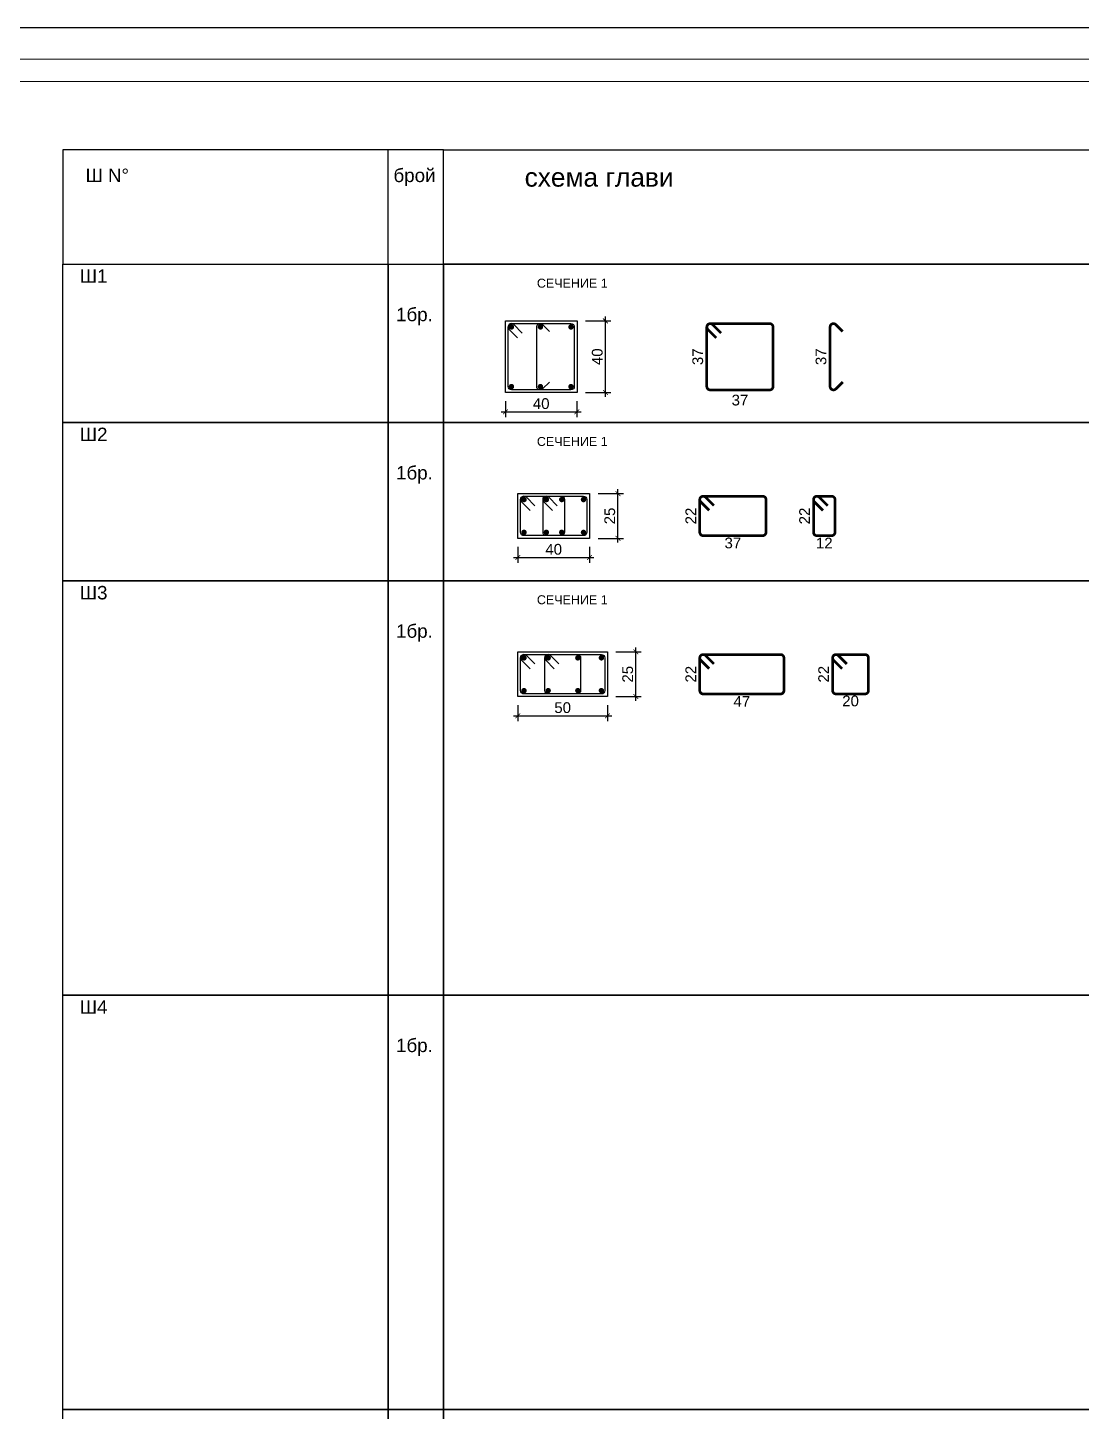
# Model space of a CAD drawing. Header units: millimetres. Extents: x 879 to 91735, y -13728 to 454.
# Drawn here: x 9086 to 10263, y -12273 to -10728 of the extents above; entities that cross this region are included whole.
import ezdxf
from ezdxf.enums import TextEntityAlignment as Align

# ---------------------------------------------------------------- set-up
doc = ezdxf.new("R2010")
doc.units = ezdxf.units.MM
for name, color, linetype, lineweight in [('0_txt', 7, 'Continuous', 18), ('1K_text-koloni', 3, 'Continuous', 35), ('TABLICA', 40, 'Continuous', 30)]:
    doc.layers.add(name, color=color, linetype=linetype, lineweight=lineweight)
for name, color, linetype in [('1K_SHA', 134, 'Continuous'), ('k_arm', 40, 'Continuous'), ('k_dim gredi', 2, 'Continuous'), ('k_dim_arm', 54, 'Continuous'), ('k_nadpisi', 8, 'Continuous'), ('k_sechenia', 3, 'Continuous')]:
    doc.layers.add(name, color=color, linetype=linetype)
doc.styles.add('ARIAL', font='ARIAL.TTF')
doc.styles.get("Standard").update_dxf_attribs({"font": 'TAHOMA.TTF'})
doc.styles.add('Z1', font='ARIAL.TTF')
doc.dimstyles.new('k_armx0.5', dxfattribs={"dimscale": 5, "dimtxt": 2.4, "dimasz": 1.125, "dimexe": 1.25, "dimexo": 1.2, "dimgap": 0.8, "dimtad": 1, "dimdec": 1, "dimlfac": 0.5, "dimrnd": 0.5, "dimtxsty": 'Standard', "dimblk": 'ARCHTICK', "dimcen": 2.5, "dimse1": 1, "dimse2": 1, "dimsd1": 1, "dimsd2": 1, "dimclrd": 9, "dimclre": 8, "dimclrt": 256, "dimadec": 1, "dimazin": 0, "dimtfac": 1, "dimtdec": 1, "dimtix": 1, "dimtofl": 0, "dimtmove": 2, "dimatfit": 3, "dimfxl": 0, "dimarcsym": 0})
doc.dimstyles.new('k_x0.5', dxfattribs={"dimscale": 4.8, "dimtxt": 2.5, "dimasz": 1.125, "dimexe": 1.25, "dimexo": 2, "dimtad": 1, "dimdec": 1, "dimlfac": 0.5, "dimrnd": 0.5, "dimtxsty": 'Standard', "dimblk": 'ARCHTICK', "dimcen": 2.5, "dimdle": 1, "dimclrd": 8, "dimclre": 9, "dimclrt": 256, "dimadec": 1, "dimazin": 0, "dimtfac": 1, "dimtdec": 1, "dimtix": 1, "dimtmove": 2, "dimatfit": 3, "dimfxl": 0, "dimarcsym": 0})

# ---------------------------------------------------------------- blocks, each defined once
blk = doc.blocks.new('_ARCHTICK')
at = {"color": 0, "linetype": 'ByBlock', "const_width": 0.15}
blk.add_lwpolyline([(-0.5, -0.5), (0.5, 0.5)], dxfattribs=at)
blk = doc.blocks.new('*D940')
at = {"layer": 'Defpoints', "color": 0}
for p in [(9619.6, -11135.9), (9699.6, -11135.9), (9699.6, -11157.4)]:
    blk.add_point(p, dxfattribs=at)
at = {"layer": 'k_dim gredi', "color": 9, "lineweight": -2}
for p, q in [((9619.6, -11145.5), (9619.6, -11163.4)), ((9699.6, -11145.5), (9699.6, -11163.4))]:
    blk.add_line(p, q, dxfattribs=at)
at = {"layer": 'k_dim gredi', "color": 8, "lineweight": -2}
blk.add_line((9614.8, -11157.4), (9704.4, -11157.4), dxfattribs=at)
at = {"layer": 'k_dim gredi', "color": 8, "lineweight": -2, "xscale": 5.399999999999999, "yscale": 5.399999999999999, "zscale": 5.399999999999999, "rotation": 180}
blk.add_blockref('_ARCHTICK', (9619.6, -11157.4), dxfattribs=at)
at = {"layer": 'k_dim gredi', "color": 8, "lineweight": -2, "xscale": 5.399999999999999, "yscale": 5.399999999999999, "zscale": 5.399999999999999}
blk.add_blockref('_ARCHTICK', (9699.6, -11157.4), dxfattribs=at)
at = {"layer": 'k_dim gredi', "insert": (9659.6, -11148.3), "char_height": 12, "attachment_point": 5, "style": 'ARIAL'}
blk.add_mtext('40', dxfattribs=at)
blk = doc.blocks.new('*D941')
at = {"layer": 'Defpoints', "color": 0}
for p in [(9699.6, -11055.9), (9731.4, -11055.9), (9699.6, -11135.9)]:
    blk.add_point(p, dxfattribs=at)
at = {"layer": 'k_dim gredi', "color": 9, "lineweight": -2}
for p, q in [((9709.2, -11055.9), (9737.4, -11055.9)), ((9709.2, -11135.9), (9737.4, -11135.9))]:
    blk.add_line(p, q, dxfattribs=at)
at = {"layer": 'k_dim gredi', "color": 8, "lineweight": -2}
blk.add_line((9731.4, -11140.7), (9731.4, -11051.1), dxfattribs=at)
at = {"layer": 'k_dim gredi', "color": 8, "lineweight": -2, "xscale": 5.399999999999999, "yscale": 5.399999999999999, "zscale": 5.399999999999999}
for p, rotation in [((9731.4, -11055.9), 90), ((9731.4, -11135.9), 270)]:
    blk.add_blockref('_ARCHTICK', p, dxfattribs=dict(at, rotation=rotation))
at = {"layer": 'k_dim gredi', "insert": (9722.3, -11095.9), "char_height": 12, "attachment_point": 5, "rotation": 90, "style": 'ARIAL'}
blk.add_mtext('40', dxfattribs=at)
blk = doc.blocks.new('*D1338')
at = {"layer": 'Defpoints', "color": 0}
for p in [(9844.7, -11118.7), (9918.7, -11118.7), (9918.7, -11154.5)]:
    blk.add_point(p, dxfattribs=at)
at = {"layer": 'k_dim_arm', "insert": (9881.7, -11144.4), "char_height": 12, "attachment_point": 5, "style": 'ARIAL'}
blk.add_mtext('37', dxfattribs=at)
blk = doc.blocks.new('*D1339')
at = {"layer": 'Defpoints', "color": 0}
for p in [(9881.7, -11058.9), (9844.7, -11132.9), (9881.7, -11132.9)]:
    blk.add_point(p, dxfattribs=at)
at = {"layer": 'k_dim_arm', "insert": (9834.6, -11095.9), "char_height": 12, "attachment_point": 5, "rotation": 90, "style": 'ARIAL'}
blk.add_mtext('37', dxfattribs=at)
blk = doc.blocks.new('*D1340')
at = {"layer": 'Defpoints', "color": 0}
for p in [(9986.2, -11058.9), (9982.4, -11132.9), (9986.2, -11132.9)]:
    blk.add_point(p, dxfattribs=at)
at = {"layer": 'k_dim_arm', "insert": (9972.3, -11095.9), "char_height": 12, "attachment_point": 5, "rotation": 90, "style": 'ARIAL'}
blk.add_mtext('37', dxfattribs=at)
blk = doc.blocks.new('*D1366')
at = {"layer": 'Defpoints', "color": 0}
for p in [(9633.6, -11298.7), (9713.6, -11298.7), (9713.6, -11320.1)]:
    blk.add_point(p, dxfattribs=at)
at = {"layer": 'k_dim gredi', "color": 9, "lineweight": -2}
for p, q in [((9633.6, -11308.3), (9633.6, -11326.1)), ((9713.6, -11308.3), (9713.6, -11326.1))]:
    blk.add_line(p, q, dxfattribs=at)
at = {"layer": 'k_dim gredi', "color": 8, "lineweight": -2}
blk.add_line((9628.8, -11320.1), (9718.4, -11320.1), dxfattribs=at)
at = {"layer": 'k_dim gredi', "color": 8, "lineweight": -2, "xscale": 5.399999999999999, "yscale": 5.399999999999999, "zscale": 5.399999999999999, "rotation": 180}
blk.add_blockref('_ARCHTICK', (9633.6, -11320.1), dxfattribs=at)
at = {"layer": 'k_dim gredi', "color": 8, "lineweight": -2, "xscale": 5.399999999999999, "yscale": 5.399999999999999, "zscale": 5.399999999999999}
blk.add_blockref('_ARCHTICK', (9713.6, -11320.1), dxfattribs=at)
at = {"layer": 'k_dim gredi', "insert": (9673.6, -11311), "char_height": 12, "attachment_point": 5, "style": 'ARIAL'}
blk.add_mtext('40', dxfattribs=at)
blk = doc.blocks.new('*D1367')
at = {"layer": 'Defpoints', "color": 0}
for p in [(9713.6, -11248.7), (9745.4, -11248.7), (9713.6, -11298.7)]:
    blk.add_point(p, dxfattribs=at)
at = {"layer": 'k_dim gredi', "color": 8, "lineweight": -2}
blk.add_line((9745.4, -11303.5), (9745.4, -11243.9), dxfattribs=at)
at = {"layer": 'k_dim gredi', "color": 9, "lineweight": -2}
for p, q in [((9723.2, -11248.7), (9751.4, -11248.7)), ((9723.2, -11298.7), (9751.4, -11298.7))]:
    blk.add_line(p, q, dxfattribs=at)
at = {"layer": 'k_dim gredi', "color": 8, "lineweight": -2, "xscale": 5.399999999999999, "yscale": 5.399999999999999, "zscale": 5.399999999999999}
for p, rotation in [((9745.4, -11248.7), 90), ((9745.4, -11298.7), 270)]:
    blk.add_blockref('_ARCHTICK', p, dxfattribs=dict(at, rotation=rotation))
at = {"layer": 'k_dim gredi', "insert": (9736.3, -11273.7), "char_height": 12, "attachment_point": 5, "rotation": 90, "style": 'ARIAL'}
blk.add_mtext('25', dxfattribs=at)
blk = doc.blocks.new('*D1374')
at = {"layer": 'Defpoints', "color": 0}
for p in [(9867.2, -11251.7), (9836.8, -11295.7), (9867.2, -11295.7)]:
    blk.add_point(p, dxfattribs=at)
at = {"layer": 'k_dim_arm', "insert": (9826.8, -11273.7), "char_height": 12, "attachment_point": 5, "rotation": 90, "style": 'ARIAL'}
blk.add_mtext('22', dxfattribs=at)
blk = doc.blocks.new('*D1375')
at = {"layer": 'Defpoints', "color": 0}
for p in [(9836.8, -11282.2), (9910.8, -11282.2), (9910.8, -11314)]:
    blk.add_point(p, dxfattribs=at)
at = {"layer": 'k_dim_arm', "insert": (9873.8, -11303.9), "char_height": 12, "attachment_point": 5, "style": 'ARIAL'}
blk.add_mtext('37', dxfattribs=at)
blk = doc.blocks.new('*D1376')
at = {"layer": 'Defpoints', "color": 0}
for p in [(9975.9, -11251.7), (9963.9, -11295.7), (9975.9, -11295.7)]:
    blk.add_point(p, dxfattribs=at)
at = {"layer": 'k_dim_arm', "insert": (9953.9, -11273.7), "char_height": 12, "attachment_point": 5, "rotation": 90, "style": 'ARIAL'}
blk.add_mtext('22', dxfattribs=at)
blk = doc.blocks.new('*D1377')
at = {"layer": 'Defpoints', "color": 0}
for p in [(9963.9, -11280.2), (9987.9, -11280.2), (9987.9, -11314)]:
    blk.add_point(p, dxfattribs=at)
at = {"layer": 'k_dim_arm', "insert": (9975.9, -11304), "char_height": 12, "attachment_point": 5, "style": 'ARIAL'}
blk.add_mtext('12', dxfattribs=at)
blk = doc.blocks.new('*D1388')
at = {"layer": 'Defpoints', "color": 0}
for p in [(9633.6, -11475.4), (9733.6, -11475.4), (9733.6, -11496.9)]:
    blk.add_point(p, dxfattribs=at)
at = {"layer": 'k_dim gredi', "color": 9, "lineweight": -2}
for p, q in [((9633.6, -11485), (9633.6, -11502.9)), ((9733.6, -11485), (9733.6, -11502.9))]:
    blk.add_line(p, q, dxfattribs=at)
at = {"layer": 'k_dim gredi', "color": 8, "lineweight": -2}
blk.add_line((9628.8, -11496.9), (9738.4, -11496.9), dxfattribs=at)
at = {"layer": 'k_dim gredi', "color": 8, "lineweight": -2, "xscale": 5.399999999999999, "yscale": 5.399999999999999, "zscale": 5.399999999999999, "rotation": 180}
blk.add_blockref('_ARCHTICK', (9633.6, -11496.9), dxfattribs=at)
at = {"layer": 'k_dim gredi', "color": 8, "lineweight": -2, "xscale": 5.399999999999999, "yscale": 5.399999999999999, "zscale": 5.399999999999999}
blk.add_blockref('_ARCHTICK', (9733.6, -11496.9), dxfattribs=at)
at = {"layer": 'k_dim gredi', "insert": (9683.6, -11487.8), "char_height": 12, "attachment_point": 5, "style": 'ARIAL'}
blk.add_mtext('50', dxfattribs=at)
blk = doc.blocks.new('*D1389')
at = {"layer": 'Defpoints', "color": 0}
for p in [(9733.6, -11425.4), (9765.4, -11425.4), (9733.6, -11475.4)]:
    blk.add_point(p, dxfattribs=at)
at = {"layer": 'k_dim gredi', "color": 9, "lineweight": -2}
for p, q in [((9743.2, -11425.4), (9771.4, -11425.4)), ((9743.2, -11475.4), (9771.4, -11475.4))]:
    blk.add_line(p, q, dxfattribs=at)
at = {"layer": 'k_dim gredi', "color": 8, "lineweight": -2}
blk.add_line((9765.4, -11480.2), (9765.4, -11420.6), dxfattribs=at)
at = {"layer": 'k_dim gredi', "color": 8, "lineweight": -2, "xscale": 5.399999999999999, "yscale": 5.399999999999999, "zscale": 5.399999999999999}
for p, rotation in [((9765.4, -11425.4), 90), ((9765.4, -11475.4), 270)]:
    blk.add_blockref('_ARCHTICK', p, dxfattribs=dict(at, rotation=rotation))
at = {"layer": 'k_dim gredi', "insert": (9756.3, -11450.4), "char_height": 12, "attachment_point": 5, "rotation": 90, "style": 'ARIAL'}
blk.add_mtext('25', dxfattribs=at)
blk = doc.blocks.new('*D1384')
at = {"layer": 'Defpoints', "color": 0}
for p in [(9867.2, -11428.4), (9836.8, -11472.4), (9867.2, -11472.4)]:
    blk.add_point(p, dxfattribs=at)
at = {"layer": 'k_dim_arm', "insert": (9826.8, -11450.4), "char_height": 12, "attachment_point": 5, "rotation": 90, "style": 'ARIAL'}
blk.add_mtext('22', dxfattribs=at)
blk = doc.blocks.new('*D1385')
at = {"layer": 'Defpoints', "color": 0}
for p in [(9836.8, -11459), (9930.8, -11459), (9930.8, -11490.8)]:
    blk.add_point(p, dxfattribs=at)
at = {"layer": 'k_dim_arm', "insert": (9883.8, -11480.8), "char_height": 12, "attachment_point": 5, "style": 'ARIAL'}
blk.add_mtext('47', dxfattribs=at)
blk = doc.blocks.new('*D1390')
at = {"layer": 'Defpoints', "color": 0}
for p in [(10005.3, -11428.4), (9985.3, -11472.4), (10005.3, -11472.4)]:
    blk.add_point(p, dxfattribs=at)
at = {"layer": 'k_dim_arm', "insert": (9975.2, -11450.4), "char_height": 12, "attachment_point": 5, "rotation": 90, "style": 'ARIAL'}
blk.add_mtext('22', dxfattribs=at)
blk = doc.blocks.new('*D1391')
at = {"layer": 'Defpoints', "color": 0}
for p in [(9985.3, -11456.2), (10025.3, -11456.2), (10025.3, -11490.4)]:
    blk.add_point(p, dxfattribs=at)
at = {"layer": 'k_dim_arm', "insert": (10005.3, -11480.3), "char_height": 12, "attachment_point": 5, "style": 'ARIAL'}
blk.add_mtext('20', dxfattribs=at)

msp = doc.modelspace()

# ---------------------------------------------------------------- linework, layer by layer
at = {"layer": '0_txt'}
msp.add_lwpolyline([(7612.993, -13693.429), (13863.775, -13693.429), (13863.775, -10763.429), (7612.993, -10763.429), (7612.993, -13693.429)], dxfattribs=at)
msp.add_lwpolyline([(7637.993, -13668.429), (13838.775, -13668.429), (13838.775, -10788.429), (7637.993, -10788.429)], close=True, dxfattribs=at)
at = {"layer": '1K_SHA'}
for points in [[(9619.637, -11055.937), (9699.637, -11055.937), (9699.637, -11135.937), (9619.637, -11135.937), (9619.637, -11055.937)], [(9633.648, -11248.68), (9713.648, -11248.68), (9713.648, -11298.68), (9633.648, -11298.68), (9633.648, -11248.68)], [(9633.648, -11425.427), (9733.648, -11425.427), (9733.648, -11475.427), (9633.648, -11475.427), (9633.648, -11425.427)]]:
    msp.add_lwpolyline(points, dxfattribs=at)
at = {"layer": 'k_arm', "color": 2}
for points in [[(9626.387, -11058.937), (9692.887, -11058.937, -0.41421356), (9696.637, -11062.687), (9696.637, -11129.187, -0.41421356), (9692.887, -11132.937), (9626.387, -11132.937, -0.41421356), (9622.637, -11129.187), (9622.637, -11062.687, -0.41421356)], [(9640.398, -11251.68), (9706.898, -11251.68, -0.41421356), (9710.648, -11255.43), (9710.648, -11291.93, -0.41421356), (9706.898, -11295.68), (9640.398, -11295.68, -0.41421356), (9636.648, -11291.93), (9636.648, -11255.43, -0.41421356)], [(9665.398, -11251.68), (9681.898, -11251.68, -0.41421356), (9685.648, -11255.43), (9685.648, -11291.93, -0.41421356), (9681.898, -11295.68), (9665.398, -11295.68, -0.41421356), (9661.648, -11291.93), (9661.648, -11255.43, -0.41421356)], [(9640.398, -11428.427), (9726.898, -11428.427, -0.41421356), (9730.648, -11432.177), (9730.648, -11468.677, -0.41421356), (9726.898, -11472.427), (9640.398, -11472.427, -0.41421356), (9636.648, -11468.677), (9636.648, -11432.177, -0.41421356)], [(9667.398, -11428.427), (9699.898, -11428.427, -0.41421356), (9703.648, -11432.177), (9703.648, -11468.677, -0.41421356), (9699.898, -11472.427), (9667.398, -11472.427, -0.41421356), (9663.648, -11468.677), (9663.648, -11432.177, -0.41421356)]]:
    msp.add_lwpolyline(points, format="xyb", close=True, dxfattribs=at)
for points in [[(9638.464, -11069.46), (9629.039, -11060.035, 1), (9623.736, -11065.338), (9633.16, -11074.763)], [(9668.724, -11124.121), (9661.007, -11131.838, -0.66817864), (9654.605, -11129.187), (9654.605, -11062.687, -0.66817864), (9661.007, -11060.035), (9668.724, -11067.753)], [(9652.475, -11262.203), (9643.05, -11252.779, 1), (9637.747, -11258.082), (9647.171, -11267.507)], [(9677.475, -11262.203), (9668.05, -11252.779, 1), (9662.747, -11258.082), (9672.171, -11267.507)], [(9652.475, -11438.95), (9643.05, -11429.525, 1), (9637.747, -11434.828), (9647.171, -11444.253)], [(9679.475, -11438.95), (9670.05, -11429.525, 1), (9664.747, -11434.828), (9674.171, -11444.253)]]:
    msp.add_lwpolyline(points, format="xyb", dxfattribs=at)
at = {"layer": 'k_arm', "color": 2, "const_width": 3}
for points in [[(9624.906, -11062.655, -1), (9627.906, -11062.656, -1)], [(9657.285, -11062.655, -1), (9660.285, -11062.656, -1)], [(9694.369, -11062.655, 1), (9691.369, -11062.656, 1)], [(9848.435, -11058.937), (9914.935, -11058.937, -0.41421356), (9918.685, -11062.687), (9918.685, -11129.187, -0.41421356), (9914.935, -11132.937), (9848.435, -11132.937, -0.41421356), (9844.685, -11129.187), (9844.685, -11062.687, -0.41421356)], [(9624.906, -11129.218, 1), (9627.906, -11129.218, 1)], [(9657.285, -11129.218, 1), (9660.285, -11129.218, 1)], [(9694.369, -11129.218, -1), (9691.369, -11129.218, -1)], [(9638.917, -11255.399, -1), (9641.917, -11255.399, -1)], [(9663.919, -11255.399, -1), (9666.919, -11255.399, -1)], [(9681.053, -11255.399, -1), (9684.053, -11255.399, -1)], [(9708.38, -11255.399, 1), (9705.38, -11255.399, 1)], [(9840.585, -11251.68), (9907.085, -11251.68, -0.41421356), (9910.835, -11255.43), (9910.835, -11291.93, -0.41421356), (9907.085, -11295.68), (9840.585, -11295.68, -0.41421356), (9836.835, -11291.93), (9836.835, -11255.43, -0.41421356)], [(9967.66, -11251.68), (9984.16, -11251.68, -0.41421356), (9987.91, -11255.43), (9987.91, -11291.93, -0.41421356), (9984.16, -11295.68), (9967.66, -11295.68, -0.41421356), (9963.91, -11291.93), (9963.91, -11255.43, -0.41421356)], [(9638.917, -11291.962, 1), (9641.917, -11291.961, 1)], [(9663.919, -11291.962, 1), (9666.919, -11291.961, 1)], [(9681.053, -11291.962, 1), (9684.053, -11291.961, 1)], [(9708.38, -11291.962, -1), (9705.38, -11291.961, -1)], [(9638.917, -11432.146, -1), (9641.917, -11432.146, -1)], [(9665.919, -11432.146, -1), (9668.919, -11432.146, -1)], [(9699.053, -11432.146, -1), (9702.053, -11432.146, -1)], [(9728.38, -11432.146, 1), (9725.38, -11432.146, 1)], [(9840.585, -11428.427), (9927.085, -11428.427, -0.41421356), (9930.835, -11432.177), (9930.835, -11468.677, -0.41421356), (9927.085, -11472.427), (9840.585, -11472.427, -0.41421356), (9836.835, -11468.677), (9836.835, -11432.177, -0.41421356)], [(9989.01, -11428.427), (10021.51, -11428.427, -0.41421356), (10025.26, -11432.177), (10025.26, -11468.677, -0.41421356), (10021.51, -11472.427), (9989.01, -11472.427, -0.41421356), (9985.26, -11468.677), (9985.26, -11432.177, -0.41421356)], [(9638.917, -11468.708, 1), (9641.917, -11468.708, 1)], [(9665.919, -11468.708, 1), (9668.919, -11468.708, 1)], [(9699.053, -11468.708, 1), (9702.053, -11468.708, 1)], [(9728.38, -11468.708, -1), (9725.38, -11468.708, -1)]]:
    msp.add_lwpolyline(points, format="xyb", close=True, dxfattribs=at)
for points in [[(9860.511, -11069.46), (9851.087, -11060.035, 1), (9845.783, -11065.338), (9855.208, -11074.763)], [(9996.561, -11124.121), (9988.844, -11131.838, -0.66817864), (9982.442, -11129.187), (9982.442, -11062.687, -0.66817864), (9988.844, -11060.035), (9996.561, -11067.753)], [(9852.661, -11262.203), (9843.237, -11252.779, 1), (9837.933, -11258.082), (9847.358, -11267.507)], [(9979.737, -11262.203), (9970.312, -11252.779, 1), (9965.009, -11258.082), (9974.433, -11267.507)], [(9852.661, -11438.95), (9843.237, -11429.525, 1), (9837.933, -11434.828), (9847.358, -11444.253)], [(10001.087, -11438.95), (9991.662, -11429.525, 1), (9986.359, -11434.828), (9995.784, -11444.253)]]:
    msp.add_lwpolyline(points, format="xyb", dxfattribs=at)
at = {"layer": 'k_nadpisi'}
for points in [[(9125.161, -10992.563), (9550.406, -10992.563), (9550.406, -10864.677), (9125.161, -10864.677)], [(9125.161, -10992.563), (9488.763, -10992.563), (9488.763, -10864.677), (9125.161, -10864.677)], [(9550.406, -10864.677), (10286.96, -10864.677), (10286.96, -10992.563), (9550.406, -10992.563)], [(9125.161, -10992.563), (9488.763, -10992.563), (9488.763, -11169.31), (9125.161, -11169.31)], [(9488.763, -10992.563), (9550.406, -10992.563), (9550.406, -11169.31), (9488.763, -11169.31)], [(9550.406, -10992.563), (10286.96, -10992.563), (10286.96, -11169.31), (9550.406, -11169.31)], [(9125.161, -11169.31), (9488.763, -11169.31), (9488.763, -11346.057), (9125.161, -11346.057)], [(9488.763, -11169.31), (9550.406, -11169.31), (9550.406, -11346.057), (9488.763, -11346.057)], [(9550.406, -11169.31), (10286.96, -11169.31), (10286.96, -11346.057), (9550.406, -11346.057)], [(9125.161, -11346.057), (9488.763, -11346.057), (9488.763, -11808.709), (9125.161, -11808.709)], [(9488.763, -11346.057), (9550.406, -11346.057), (9550.406, -11808.709), (9488.763, -11808.709)], [(9550.406, -11346.057), (10286.96, -11346.057), (10286.96, -11808.709), (9550.406, -11808.709)], [(9125.161, -11808.709), (9488.763, -11808.709), (9488.763, -12271.361), (9125.161, -12271.361)], [(9488.763, -11808.709), (9550.406, -11808.709), (9550.406, -12271.361), (9488.763, -12271.361)], [(9550.406, -11808.709), (10286.96, -11808.709), (10286.96, -12271.361), (9550.406, -12271.361)], [(9125.161, -12271.361), (9488.763, -12271.361), (9488.763, -12448.107), (9125.161, -12448.107)], [(9488.763, -12271.361), (9550.406, -12271.361), (9550.406, -12448.107), (9488.763, -12448.107)], [(9550.406, -12271.361), (10286.96, -12271.361), (10286.96, -12448.107), (9550.406, -12448.107)]]:
    msp.add_lwpolyline(points, close=True, dxfattribs=at)
at = {"layer": 'TABLICA'}
msp.add_lwpolyline([(7527.993, -13728.429), (13898.775, -13728.429), (13898.775, -10728.429), (7527.993, -10728.429)], close=True, dxfattribs=at)

# ---------------------------------------------------------------- texts
at = {"layer": '1K_text-koloni', "char_height": 15, "width": 249.53914, "attachment_point": 1, "style": 'Z1'}
for s, insert in [('{\\fArial|b0|i0|c204|p34;Ш1}', (9144.139, -10998.347)), ('{\\fArial|b0|i0|c204|p34;Ш2}', (9144.139, -11175.094)), ('{\\fArial|b0|i0|c204|p34;Ш3}', (9144.139, -11351.84)), ('{\\fArial|b0|i0|c204|p34;Ш4}', (9144.139, -11814.492))]:
    msp.add_mtext(s, dxfattribs=dict(at, insert=insert))
at = {"layer": 'k_nadpisi', "style": 'ARIAL'}
msp.add_text('Ш N%%D', height=15, dxfattribs=at).set_placement((9150.524, -10900.822))
for s, height, p in [('брой', 15, (9518.059, -10900.822)), ('СЕЧЕНИЕ 1', 10, (9694.369, -11018.735)), ('СЕЧЕНИЕ 1', 10, (9694.369, -11195.481)), ('СЕЧЕНИЕ 1', 10, (9694.369, -11372.228))]:
    msp.add_text(s, height=height, dxfattribs=at).set_placement(p, align=Align.CENTER)
at = {"layer": 'k_nadpisi', "lineweight": 0, "style": 'ARIAL'}
msp.add_text('схема глави', height=21, dxfattribs=at).set_placement((9724.306, -10905.958), align=Align.CENTER)
at = {"layer": 'k_sechenia', "style": 'ARIAL'}
for p in [(9518.011, -11056.182), (9518.011, -11232.929), (9518.011, -11409.675), (9518.011, -11872.327)]:
    msp.add_text('1бр.', height=15, dxfattribs=at).set_placement(p, align=Align.CENTER)

# ---------------------------------------------------------------- dimensions: what is measured, and where the dimension line sits
at = {"layer": 'k_dim gredi'}
for base, p1, p2, picture, middle in [((9731.434, -11055.937), (9699.637, -11135.937), (9699.637, -11055.937), '*D941', (9722.307, -11095.937)), ((9745.445, -11248.68), (9713.648, -11298.68), (9713.648, -11248.68), '*D1367', (9736.318, -11273.68)), ((9765.445, -11425.427), (9733.648, -11475.427), (9733.648, -11425.427), '*D1389', (9756.318, -11450.427))]:
    dim = msp.add_linear_dim(base=base, p1=p1, p2=p2, angle=90, dimstyle='k_x0.5', override={"dimtxsty": 'ARIAL'}, dxfattribs=at)
    dim.commit()
    dim.dimension.update_dxf_attribs({"geometry": picture, "text_midpoint": middle})
for base, p1, p2, picture, middle in [((9699.637, -11157.395), (9619.637, -11135.937), (9699.637, -11135.937), '*D940', (9659.637, -11148.269)), ((9713.648, -11320.139), (9633.648, -11298.68), (9713.648, -11298.68), '*D1366', (9673.648, -11311.012)), ((9733.648, -11496.886), (9633.648, -11475.427), (9733.648, -11475.427), '*D1388', (9683.648, -11487.759))]:
    dim = msp.add_linear_dim(base=base, p1=p1, p2=p2, dimstyle='k_x0.5', override={"dimtxsty": 'ARIAL'}, dxfattribs=at)
    dim.commit()
    dim.dimension.update_dxf_attribs({"geometry": picture, "text_midpoint": middle})
at = {"layer": 'k_dim_arm'}
for base, p1, p2, picture, middle in [((9844.685, -11132.937), (9881.685, -11058.937), (9881.685, -11132.937), '*D1339', (9834.554, -11095.937)), ((9982.442, -11132.937), (9986.192, -11058.937), (9986.192, -11132.937), '*D1340', (9972.311, -11095.937)), ((9836.835, -11295.68), (9867.247, -11251.68), (9867.247, -11295.68), '*D1374', (9826.81, -11273.68)), ((9963.91, -11295.68), (9975.91, -11251.68), (9975.91, -11295.68), '*D1376', (9953.886, -11273.68)), ((9836.835, -11472.427), (9867.247, -11428.427), (9867.247, -11472.427), '*D1384', (9826.81, -11450.427)), ((9985.26, -11472.427), (10005.26, -11428.427), (10005.26, -11472.427), '*D1390', (9975.236, -11450.427))]:
    dim = msp.add_linear_dim(base=base, p1=p1, p2=p2, angle=90, dimstyle='k_armx0.5', override={"dimtxsty": 'ARIAL'}, dxfattribs=at)
    dim.commit()
    dim.dimension.update_dxf_attribs({"geometry": picture, "text_midpoint": middle})
for base, p1, p2, picture, middle in [((9918.685, -11154.525), (9844.685, -11118.703), (9918.685, -11118.703), '*D1338', (9881.685, -11144.394)), ((9910.835, -11314.008), (9836.835, -11282.222), (9910.835, -11282.222), '*D1375', (9873.835, -11303.877)), ((9987.91, -11314.008), (9963.91, -11280.217), (9987.91, -11280.217), '*D1377', (9975.91, -11303.984)), ((9930.835, -11490.755), (9836.835, -11458.969), (9930.835, -11458.969), '*D1385', (9883.835, -11480.755)), ((10025.26, -11490.442), (9985.26, -11456.189), (10025.26, -11456.189), '*D1391', (10005.26, -11480.315))]:
    dim = msp.add_linear_dim(base=base, p1=p1, p2=p2, dimstyle='k_armx0.5', override={"dimtxsty": 'ARIAL'}, dxfattribs=at)
    dim.commit()
    dim.dimension.update_dxf_attribs({"geometry": picture, "text_midpoint": middle})

doc.saveas('drawing.dxf')
